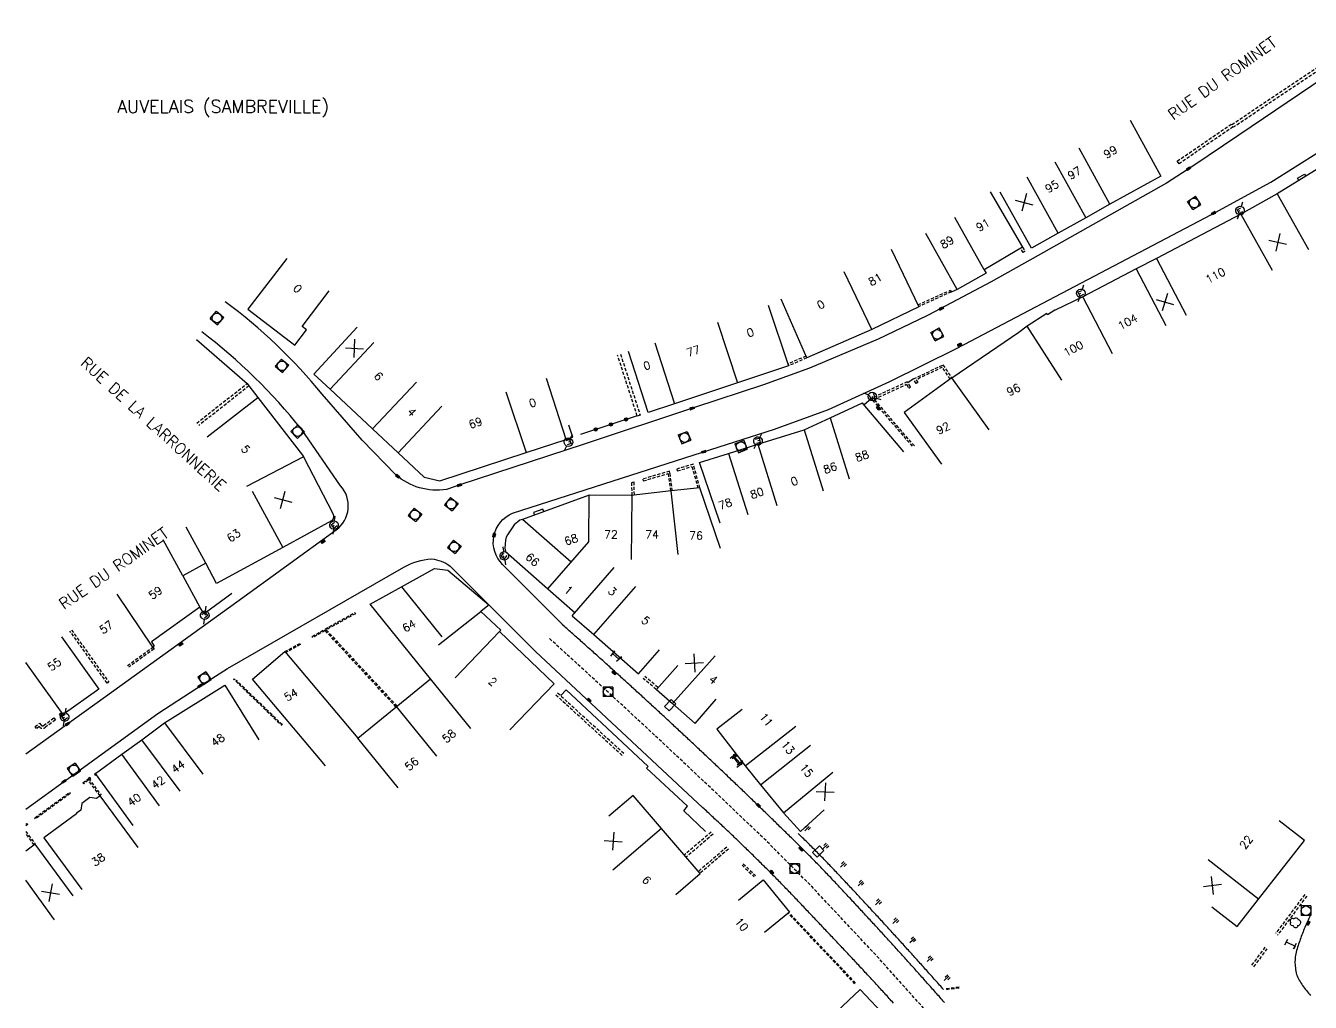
# Model space of a CAD drawing. Header units: millimetres. Extents: x 169000 to 170001, y 126000 to 127001.
# Drawn here: x 169000 to 169200.6, y 126847.5 to 127000 of the extents above; entities that cross this region are included whole.
import ezdxf
from ezdxf.enums import TextEntityAlignment as Align

# ---------------------------------------------------------------- set-up
doc = ezdxf.new("R2010")
doc.units = ezdxf.units.MM
doc.linetypes.add('DASHED', pattern=[0.75, 0.5, -0.25])
doc.layers.get('0').update_dxf_attribs({"linetype": 'CONTINUOUS'})
for name, color, linetype in [('W0001', 6, 'DASHED'), ('W0008', 7, 'CONTINUOUS'), ('W0100', 7, 'CONTINUOUS'), ('W0105', 7, 'CONTINUOUS'), ('W0112', 1, 'DASHED'), ('W0211', 2, 'CONTINUOUS'), ('W0300', 7, 'CONTINUOUS'), ('W0322', 7, 'CONTINUOUS'), ('W0330', 7, 'CONTINUOUS'), ('W0334', 7, 'CONTINUOUS'), ('W0400', 7, 'CONTINUOUS'), ('W0420', 7, 'CONTINUOUS'), ('W0471', 7, 'CONTINUOUS'), ('W0980', 7, 'CONTINUOUS'), ('W0989', 7, 'CONTINUOUS'), ('W0991', 7, 'CONTINUOUS'), ('W1102', 7, 'CONTINUOUS'), ('W1471', 7, 'CONTINUOUS'), ('W1474', 7, 'CONTINUOUS')]:
    doc.layers.add(name, color=color, linetype=linetype)
doc.styles.get("Standard").update_dxf_attribs({"font": 'romans.shx', "width": 0.85})

# ---------------------------------------------------------------- blocks, each defined once
blk = doc.blocks.new('t322o')
at = {"color": 0, "linetype": 'Continuous'}
for radius in [0.25, 0.15]:
    blk.add_circle((0, 0), radius, dxfattribs=at)
blk = doc.blocks.new('t991o')
at = {"color": 0, "linetype": 'Continuous'}
for p, q in [((-1, 1), (1, -1)), ((-1, -1), (1, 1))]:
    blk.add_line(p, q, dxfattribs=at)
blk = doc.blocks.new('T400')
for p, q in [((-0.15, 0.3), (0.15, 0.3)), ((-0.15, -0.25), (-0.15, 0.3)), ((-0.15, 0.15), (0.15, 0.15)), ((-0.15, 0), (0.15, 0)), ((0.15, 0.3), (0.15, -0.25)), ((-0.15, -0.15), (0.15, -0.15)), ((-0.15, -0.25), (-0.15, -0.3)), ((-0.15, -0.3), (0.15, -0.3)), ((0.15, -0.3), (0.15, -0.25))]:
    blk.add_line(p, q)
blk = doc.blocks.new('T420')
for p, q in [((0.75, 0.75), (-0.75, 0.75)), ((-0.75, 0.75), (-0.75, -0.75)), ((0.75, 0.75), (0.75, -0.75)), ((0.75, -0.75), (-0.75, -0.75))]:
    blk.add_line(p, q)
blk.add_ellipse((0, 0), major_axis=(-0.53, 0.53), ratio=1, start_param=3.926991, end_param=10.210176)
blk = doc.blocks.new('T471')
for p, q in [((-0.333334, 0.333334), (-0.333334, -0.333334)), ((-0.333334, 0.333334), (0.333334, 0.333334)), ((-0.333334, 0), (0, 0)), ((0.500001, 0.500001), (1.000002, 1.000002)), ((-0.500001, -0.500001), (-1.000002, -1.000002)), ((-0.333334, -0.333334), (0.333334, -0.333334))]:
    blk.add_line(p, q)
blk.add_ellipse((0, 0), major_axis=(0.471405, 0.471405), ratio=1, start_param=5.4977871438, end_param=11.780972451)
blk = doc.blocks.new('t211o')
at = {"color": 0, "linetype": 'Continuous'}
for p, q in [((-0.29, 0.5), (-0.29, 0)), ((0, 1), (0, 0)), ((0.29, 0.5), (0.29, 0))]:
    blk.add_line(p, q, dxfattribs=at)
blk = doc.blocks.new('T300')
for p, q in [((-0.8, 0.51), (-0.86, 0.34)), ((-0.86, 0.34), (-0.86, 0.17)), ((-0.86, 0.17), (-0.74, 0.06)), ((-0.69, 0.63), (-0.8, 0.51)), ((-0.8, -0.06), (-0.74, 0.06)), ((-0.74, 0.06), (-0.69, 0.11)), ((-0.57, 0.69), (-0.69, 0.63)), ((-0.46, 0.69), (-0.57, 0.69)), ((-0.29, 0.63), (-0.46, 0.69)), ((-0.29, 0.63), (-0.17, 0.74)), ((-0.23, 0.57), (-0.29, 0.63)), ((-0.17, 0.74), (-0.06, 0.8)), ((-0.06, 0.8), (0.06, 0.8)), ((0.06, 0.8), (0.23, 0.74)), ((0.23, 0.74), (0.34, 0.63)), ((0.34, 0.63), (0.4, 0.51)), ((0.46, 0.46), (0.34, 0.46)), ((0.4, 0.51), (0.4, 0.46)), ((0.57, 0.4), (0.46, 0.46)), ((0.57, 0.4), (0.69, 0.29)), ((0.69, 0.29), (0.74, 0.17)), ((0.74, 0.06), (0.69, -0.17)), ((0.74, 0.17), (0.74, 0.06)), ((-0.8, -0.17), (-0.8, -0.06)), ((-0.8, -0.23), (-0.8, -0.17)), ((-0.74, -0.34), (-0.8, -0.23)), ((-0.69, -0.4), (-0.74, -0.34)), ((-0.51, -0.46), (-0.69, -0.4)), ((-0.4, -0.46), (-0.51, -0.46)), ((-0.4, -0.46), (-0.34, -0.46)), ((-0.34, -0.46), (-0.34, -0.4)), ((-0.34, -0.51), (-0.34, -0.46)), ((-0.29, -0.63), (-0.34, -0.51)), ((-0.17, -0.74), (-0.29, -0.63)), ((-0.06, -0.8), (-0.17, -0.74)), ((0.06, -0.8), (-0.06, -0.8)), ((0.17, -0.74), (0.06, -0.8)), ((0.23, -0.69), (0.17, -0.74)), ((0.29, -0.46), (0.23, -0.46)), ((0.29, -0.63), (0.23, -0.69)), ((0.46, -0.4), (0.29, -0.46)), ((0.34, -0.51), (0.29, -0.63)), ((0.34, -0.51), (0.34, -0.46)), ((0.57, -0.34), (0.46, -0.4)), ((0.63, -0.29), (0.57, -0.34)), ((0.69, -0.17), (0.63, -0.29))]:
    blk.add_line(p, q)
blk = doc.blocks.new('t105o')
for p, q in [((-0.5, 0), (0.5, 0)), ((0.5, 0), (0.2, 0.1)), ((0.5, 0), (0.2, -0.1))]:
    blk.add_line(p, q)
blk = doc.blocks.new('T1471')
at = {"color": 0, "linetype": 'Continuous', "flags": 128}
blk.add_lwpolyline([(-0.75, -0.5), (-0.75, 0.5), (0.75, 0.5), (0.75, -0.5), (-0.75, -0.5)], dxfattribs=at)
blk = doc.blocks.new('T1474')
at = {"color": 0, "linetype": 'Continuous', "flags": 128}
for points in [[(-0.75, -0.5), (-0.75, 0.5)], [(-0.75, 0), (0.75, 0)], [(0.75, 0), (0.75, -0.5), (0.75, 0.5)]]:
    blk.add_lwpolyline(points, dxfattribs=at)

msp = doc.modelspace()

# ---------------------------------------------------------------- linework, layer by layer
at = {"layer": 'W0001', "flags": 128}
msp.add_lwpolyline([(169187.55, 126785.47), (169181.79, 126793.08), (169175.99, 126801.41), (169168.32, 126811.95), (169161.64, 126820.68), (169155.21, 126828.76), (169147.75, 126837.77), (169140.53, 126846.24), (169133.47, 126854.12), (169128.31, 126859.66), (169122.86, 126865.46), (169115.67, 126872.71), (169108.06, 126879.98), (169099.29, 126888.21), (169092.98, 126894.07), (169087.69, 126898.93), (169081.69, 126904.4)], dxfattribs=at)
at = {"layer": 'W0008'}
for points in [[(169213.5, 127000), (169209.35, 126996.72), (169205.98, 126994.15), (169202.78, 126991.89), (169189.48, 126982.92), (169182.26, 126978.06), (169178.19, 126975.43), (169158.14, 126964.1), (169150.79, 126959.99), (169141.07, 126954.84), (169140.76, 126954.69), (169133.12, 126951.06), (169122.4, 126946.52), (169115.22, 126943.92), (169104.43, 126940.37), (169087.04, 126934.62), (169067.81, 126928.28), (169067.08, 126928.03), (169065.71, 126927.58, -0.220853), (169057.8, 126929.87), (169052.55, 126935.27), (169046.29, 126942.46, 0.062659), (169031.17, 126956.9)], [(169084.14, 126906.18), (169074.49, 126915.85, -0.536577), (169076.05, 126923.88), (169094.53, 126929.83), (169105.69, 126933.39), (169116.93, 126936.97), (169125.38, 126940.05), (169134.96, 126944.46), (169145.36, 126949.59), (169146.59, 126950.23), (169185.17, 126970.53), (169194.45, 126975.54), (169202.07, 126980.34), (169211.51, 126987.75), (169223.71, 126998.57), (169225.34, 127000)], [(169000, 126886.29), (169006.19, 126890.73), (169013.75, 126896.19), (169032.95, 126910.04), (169048.51, 126921.28, 0.439519), (169049.19, 126928.17), (169043.07, 126937, 0.060836), (169027.49, 126952.22, 0.060836)], [(169000, 126877.68), (169006.61, 126882.43), (169020.66, 126892.57), (169027.75, 126897.25), (169031.53, 126899.62), (169059.07, 126915.43, -0.115642), (169063.38, 126916.75, -0.13552), (169066.27, 126915.62), (169079.62, 126902.3)]]:
    msp.add_lwpolyline(points, format="xyb", dxfattribs=at)
at = {"layer": 'W0008', "flags": 128}
for points in [[(169143.48, 126847.48), (169143.31, 126847.67), (169143.15, 126847.86), (169142.98, 126848.05), (169142.81, 126848.24), (169142.65, 126848.43), (169142.48, 126848.61), (169142.31, 126848.8), (169142.14, 126848.99), (169141.98, 126849.18), (169141.81, 126849.37), (169141.64, 126849.56), (169141.47, 126849.75), (169141.31, 126849.94), (169141.14, 126850.12), (169140.97, 126850.31), (169140.81, 126850.5), (169140.64, 126850.69), (169140.47, 126850.87), (169140.31, 126851.06), (169140.14, 126851.25), (169139.97, 126851.44), (169139.8, 126851.62), (169139.64, 126851.81), (169139.47, 126852), (169139.3, 126852.19), (169139.13, 126852.37), (169138.97, 126852.56), (169138.8, 126852.75), (169138.63, 126852.93), (169138.46, 126853.12), (169138.29, 126853.31), (169138.13, 126853.49), (169137.96, 126853.68), (169137.79, 126853.87), (169137.62, 126854.05), (169137.45, 126854.24), (169137.28, 126854.43), (169137.12, 126854.61), (169136.95, 126854.8), (169136.78, 126854.99), (169136.61, 126855.17), (169136.44, 126855.36), (169136.27, 126855.54), (169136.1, 126855.73), (169135.94, 126855.92), (169135.77, 126856.1), (169135.6, 126856.29), (169135.43, 126856.47), (169135.26, 126856.66), (169135.09, 126856.85), (169134.92, 126857.03), (169134.75, 126857.22), (169134.58, 126857.4), (169134.41, 126857.59), (169134.24, 126857.77), (169134.08, 126857.96), (169133.91, 126858.14), (169133.74, 126858.33), (169133.57, 126858.51), (169133.4, 126858.7), (169133.23, 126858.89), (169133.06, 126859.07), (169132.89, 126859.26), (169132.72, 126859.44), (169132.55, 126859.63), (169132.38, 126859.81), (169132.21, 126859.99), (169132.04, 126860.18), (169131.87, 126860.36), (169131.7, 126860.55), (169131.53, 126860.73), (169131.36, 126860.92), (169131.18, 126861.1), (169131.01, 126861.29), (169130.84, 126861.47), (169130.67, 126861.66), (169130.5, 126861.84), (169130.33, 126862.02), (169130.16, 126862.21), (169129.99, 126862.39), (169129.82, 126862.58), (169129.65, 126862.76), (169129.48, 126862.94), (169129.31, 126863.13), (169129.13, 126863.31), (169128.96, 126863.49), (169128.79, 126863.68), (169128.62, 126863.86), (169128.45, 126864.04), (169128.28, 126864.23), (169128.11, 126864.41), (169127.94, 126864.59), (169127.77, 126864.77), (169127.6, 126864.96), (169127.43, 126865.14), (169127.26, 126865.32), (169127.09, 126865.5), (169126.92, 126865.69), (169126.74, 126865.87), (169126.57, 126866.05), (169126.4, 126866.23), (169126.23, 126866.41), (169126.06, 126866.59), (169125.89, 126866.78), (169125.72, 126866.96), (169125.55, 126867.14), (169125.38, 126867.32), (169125.2, 126867.5), (169125.03, 126867.68), (169124.86, 126867.86), (169124.69, 126868.04), (169124.51, 126868.22), (169124.34, 126868.4), (169124.17, 126868.58), (169124, 126868.76), (169123.82, 126868.94), (169123.65, 126869.12), (169123.47, 126869.3), (169123.3, 126869.48), (169123.13, 126869.66), (169122.95, 126869.84), (169122.78, 126870.01), (169122.6, 126870.19), (169122.42, 126870.37), (169122.25, 126870.55), (169122.07, 126870.72), (169121.9, 126870.9), (169121.72, 126871.07), (169121.54, 126871.25), (169121.36, 126871.43), (169121.18, 126871.6), (169121.01, 126871.78), (169120.83, 126871.95), (169120.65, 126872.13), (169120.47, 126872.3), (169120.3, 126872.48), (169120.12, 126872.65), (169119.94, 126872.83), (169119.76, 126873), (169119.58, 126873.18), (169119.4, 126873.35), (169119.23, 126873.53), (169119.05, 126873.7), (169118.87, 126873.88), (169118.69, 126874.05), (169118.51, 126874.23), (169118.33, 126874.4), (169118.16, 126874.57), (169117.98, 126874.75), (169117.8, 126874.92), (169117.62, 126875.1), (169117.44, 126875.27), (169117.26, 126875.45), (169117.08, 126875.62), (169116.9, 126875.79), (169116.72, 126875.97), (169116.55, 126876.14), (169116.37, 126876.32), (169116.19, 126876.49), (169116.01, 126876.66), (169115.83, 126876.84), (169115.65, 126877.01), (169115.47, 126877.19), (169115.29, 126877.36), (169115.11, 126877.53), (169114.93, 126877.71), (169114.75, 126877.88), (169114.57, 126878.05), (169114.39, 126878.23), (169114.21, 126878.4), (169114.04, 126878.57), (169113.86, 126878.75), (169113.68, 126878.92), (169113.5, 126879.09), (169113.32, 126879.27), (169113.14, 126879.44), (169112.96, 126879.61), (169112.78, 126879.79), (169112.6, 126879.96), (169112.42, 126880.13), (169112.24, 126880.31), (169112.06, 126880.48), (169111.88, 126880.65), (169111.7, 126880.82), (169111.52, 126881), (169111.33, 126881.17), (169111.15, 126881.34), (169110.97, 126881.51), (169110.79, 126881.69), (169110.61, 126881.86), (169110.43, 126882.03), (169110.25, 126882.2), (169110.07, 126882.38), (169109.89, 126882.55), (169109.71, 126882.72), (169109.53, 126882.89), (169109.35, 126883.06), (169109.17, 126883.24), (169108.99, 126883.41), (169108.81, 126883.58), (169108.62, 126883.75), (169108.44, 126883.92), (169108.26, 126884.1), (169108.08, 126884.27), (169107.9, 126884.44), (169107.72, 126884.61), (169107.54, 126884.78), (169107.36, 126884.95), (169107.17, 126885.13), (169106.99, 126885.3), (169106.81, 126885.47), (169106.63, 126885.64), (169106.45, 126885.81), (169106.27, 126885.98), (169106.09, 126886.15), (169105.9, 126886.33), (169105.72, 126886.5), (169105.54, 126886.67), (169105.36, 126886.84), (169105.18, 126887.01), (169104.99, 126887.18), (169104.81, 126887.35), (169104.63, 126887.52), (169104.45, 126887.69), (169104.27, 126887.86), (169104.08, 126888.03), (169103.9, 126888.21), (169103.72, 126888.38), (169103.54, 126888.55), (169103.36, 126888.72), (169103.17, 126888.89), (169102.99, 126889.06), (169102.81, 126889.23), (169102.63, 126889.4), (169102.44, 126889.57), (169102.26, 126889.74), (169102.08, 126889.91), (169101.89, 126890.08), (169101.71, 126890.25), (169101.53, 126890.42), (169101.35, 126890.59), (169101.16, 126890.76), (169100.98, 126890.93), (169100.8, 126891.1), (169100.61, 126891.27), (169100.43, 126891.44), (169100.25, 126891.61), (169100.07, 126891.78), (169099.88, 126891.95), (169099.7, 126892.12), (169099.52, 126892.29), (169099.33, 126892.45), (169099.15, 126892.62), (169098.97, 126892.79), (169098.78, 126892.96), (169098.6, 126893.13), (169098.41, 126893.3), (169098.23, 126893.47), (169098.05, 126893.64), (169097.86, 126893.81), (169097.68, 126893.98), (169097.5, 126894.15), (169097.31, 126894.31), (169097.13, 126894.48), (169096.94, 126894.65), (169096.76, 126894.82), (169096.58, 126894.99), (169096.39, 126895.16), (169096.21, 126895.33), (169096.02, 126895.5), (169095.84, 126895.66), (169095.66, 126895.83), (169095.47, 126896), (169095.29, 126896.17), (169095.1, 126896.34), (169094.92, 126896.51), (169094.73, 126896.67), (169094.55, 126896.84), (169094.36, 126897.01), (169094.18, 126897.18), (169093.99, 126897.35), (169093.81, 126897.51), (169093.63, 126897.68), (169093.44, 126897.85), (169093.26, 126898.02), (169093.07, 126898.18), (169092.89, 126898.35), (169092.7, 126898.52), (169092.52, 126898.69), (169092.33, 126898.86), (169092.15, 126899.02), (169091.96, 126899.19), (169091.77, 126899.36), (169091.59, 126899.52), (169091.4, 126899.69), (169091.22, 126899.86), (169091.03, 126900.03), (169090.85, 126900.19), (169090.66, 126900.36), (169090.48, 126900.53), (169090.29, 126900.69), (169090.11, 126900.86), (169089.92, 126901.03), (169089.73, 126901.2), (169089.55, 126901.36), (169089.36, 126901.53), (169089.18, 126901.7), (169088.99, 126901.86), (169088.8, 126902.03), (169088.62, 126902.2), (169088.43, 126902.36), (169088.25, 126902.53), (169088.06, 126902.69), (169087.87, 126902.86), (169087.69, 126903.03), (169087.5, 126903.19), (169087.32, 126903.36), (169087.13, 126903.53), (169086.94, 126903.69), (169086.76, 126903.86), (169086.57, 126904.02), (169086.38, 126904.19), (169086.2, 126904.36), (169086.01, 126904.52), (169085.82, 126904.69), (169085.64, 126904.85), (169085.45, 126905.02), (169085.26, 126905.18), (169085.08, 126905.35), (169084.89, 126905.52), (169084.7, 126905.68), (169084.51, 126905.85), (169084.33, 126906.01), (169084.14, 126906.18), (169083.95, 126906.34), (169083.77, 126906.51)], [(169135.53, 126847.37), (169135.36, 126847.55), (169135.19, 126847.74), (169135.02, 126847.92), (169134.85, 126848.11), (169134.69, 126848.3), (169134.52, 126848.48), (169134.35, 126848.67), (169134.18, 126848.85), (169134.01, 126849.04), (169133.84, 126849.22), (169133.67, 126849.41), (169133.51, 126849.59), (169133.34, 126849.78), (169133.17, 126849.96), (169133, 126850.15), (169132.83, 126850.33), (169132.66, 126850.52), (169132.49, 126850.7), (169132.32, 126850.88), (169132.15, 126851.07), (169131.98, 126851.25), (169131.81, 126851.44), (169131.64, 126851.62), (169131.47, 126851.8), (169131.3, 126851.99), (169131.13, 126852.17), (169130.96, 126852.35), (169130.79, 126852.54), (169130.62, 126852.72), (169130.44, 126852.9), (169130.27, 126853.09), (169130.1, 126853.27), (169129.93, 126853.45), (169129.76, 126853.64), (169129.59, 126853.82), (169129.42, 126854), (169129.25, 126854.18), (169129.08, 126854.37), (169128.9, 126854.55), (169128.73, 126854.73), (169128.56, 126854.92), (169128.39, 126855.1), (169128.22, 126855.28), (169128.05, 126855.46), (169127.87, 126855.65), (169127.7, 126855.83), (169127.53, 126856.01), (169127.36, 126856.19), (169127.19, 126856.37), (169127.01, 126856.56), (169126.84, 126856.74), (169126.67, 126856.92), (169126.5, 126857.1), (169126.33, 126857.29), (169126.16, 126857.47), (169125.98, 126857.65), (169125.81, 126857.83), (169125.64, 126858.01), (169125.47, 126858.2), (169125.3, 126858.38), (169125.12, 126858.56), (169124.95, 126858.74), (169124.78, 126858.93), (169124.61, 126859.11), (169124.44, 126859.29), (169124.26, 126859.47), (169124.09, 126859.65), (169123.92, 126859.84), (169123.75, 126860.02), (169123.57, 126860.2), (169123.4, 126860.38), (169123.23, 126860.57), (169123.06, 126860.75), (169122.89, 126860.93), (169122.71, 126861.12), (169122.54, 126861.3), (169122.37, 126861.48), (169122.2, 126861.66), (169122.02, 126861.84), (169121.85, 126862.03), (169121.68, 126862.21), (169121.51, 126862.39), (169121.33, 126862.57), (169121.16, 126862.76), (169120.99, 126862.94), (169120.82, 126863.12), (169120.64, 126863.3), (169120.47, 126863.48), (169120.3, 126863.66), (169120.12, 126863.85), (169119.95, 126864.03), (169119.78, 126864.21), (169119.6, 126864.39), (169119.43, 126864.57), (169119.26, 126864.75), (169119.08, 126864.93), (169118.91, 126865.11), (169118.73, 126865.29), (169118.56, 126865.47), (169118.38, 126865.65), (169118.21, 126865.83), (169118.03, 126866.01), (169117.86, 126866.19), (169117.68, 126866.37), (169117.51, 126866.55), (169117.33, 126866.73), (169117.16, 126866.91), (169116.98, 126867.09), (169116.8, 126867.27), (169116.63, 126867.45), (169116.45, 126867.62), (169116.27, 126867.8), (169116.09, 126867.98), (169115.92, 126868.16), (169115.74, 126868.33), (169115.56, 126868.51), (169115.38, 126868.69), (169115.2, 126868.86), (169115.02, 126869.04), (169114.85, 126869.22), (169114.67, 126869.39), (169114.49, 126869.57), (169114.31, 126869.75), (169114.13, 126869.92), (169113.95, 126870.1), (169113.77, 126870.27), (169113.59, 126870.45), (169113.41, 126870.63), (169113.23, 126870.8), (169113.05, 126870.98), (169112.87, 126871.15), (169112.69, 126871.33), (169112.51, 126871.5), (169112.33, 126871.68), (169112.15, 126871.85), (169111.97, 126872.03), (169111.79, 126872.2), (169111.61, 126872.37), (169111.43, 126872.55), (169111.25, 126872.72), (169111.07, 126872.9), (169110.88, 126873.07), (169110.7, 126873.24), (169110.52, 126873.42), (169110.34, 126873.59), (169110.16, 126873.76), (169109.97, 126873.94), (169109.79, 126874.11), (169109.61, 126874.28), (169109.43, 126874.45), (169109.25, 126874.63), (169109.06, 126874.8), (169108.88, 126874.97), (169108.7, 126875.14), (169108.51, 126875.32), (169108.33, 126875.49), (169108.15, 126875.66), (169107.96, 126875.83), (169107.78, 126876), (169107.6, 126876.17), (169107.41, 126876.34), (169107.23, 126876.52), (169107.04, 126876.69), (169106.86, 126876.86), (169106.68, 126877.03), (169106.49, 126877.2), (169106.31, 126877.37), (169106.12, 126877.54), (169105.94, 126877.71), (169105.75, 126877.88), (169079.62, 126902.3)], [(169106.19, 126874.18), (169102.8, 126877.42), (169103.36, 126878.1), (169096.98, 126884.08), (169097.2, 126884.32), (169084.42, 126896.28), (169083.57, 126895.43)], [(169200.73, 126861.23), (169200.61, 126861.01), (169200.5, 126860.79), (169200.39, 126860.56), (169200.28, 126860.34), (169200.17, 126860.11), (169200.07, 126859.88), (169199.97, 126859.65), (169199.87, 126859.42), (169199.77, 126859.19), (169199.67, 126858.96), (169199.58, 126858.72), (169199.49, 126858.49), (169199.4, 126858.26), (169199.31, 126858.02), (169199.22, 126857.79), (169199.14, 126857.55), (169199.05, 126857.31), (169198.97, 126857.08), (169198.89, 126856.84), (169198.8, 126856.59), (169198.72, 126856.34), (169198.63, 126856.09), (169198.55, 126855.85), (169198.48, 126855.59), (169198.41, 126855.34), (169198.35, 126855.09), (169198.31, 126854.83), (169198.27, 126854.59), (169198.25, 126854.35), (169198.24, 126854.11), (169198.23, 126853.87), (169198.23, 126853.63), (169198.25, 126853.39), (169198.26, 126853.15), (169198.29, 126852.89), (169198.32, 126852.63), (169198.36, 126852.37), (169198.42, 126852.11), (169198.48, 126851.86), (169198.57, 126851.61), (169198.67, 126851.38), (169198.78, 126851.16), (169198.89, 126850.94), (169199.02, 126850.73), (169199.15, 126850.52), (169199.29, 126850.31), (169199.43, 126850.11), (169199.57, 126849.91), (169199.72, 126849.71), (169199.87, 126849.52), (169200.03, 126849.32), (169200.18, 126849.13), (169200.34, 126848.94), (169200.5, 126848.75), (169200.66, 126848.57)]]:
    msp.add_lwpolyline(points, dxfattribs=at)
at = {"layer": 'W0100'}
for p, q in [((169155.13, 126952.09), (169144.64, 126944.96)), ((169156.4, 126953.07), (169155.13, 126952.09)), ((169144.64, 126944.96), (169144.62, 126944.99)), ((169130.78, 126940.93), (169130.69, 126941.12)), ((169137.12, 126933.46), (169130.78, 126940.93))]:
    msp.add_line(p, q, dxfattribs=at)
for points in [[(169172.47, 126985.26), (169177.29, 126976.5), (169169.33, 126972.12), (169165.57, 126970.01), (169161.25, 126967.61), (169157.09, 126965.28), (169152.2, 126974)], [(169218.99, 126978.32), (169212.71, 126986.11), (169209.39, 126983.43), (169203.32, 126978.56), (169195.46, 126973.76), (169189.78, 126970.58), (169176.58, 126963.67), (169173.44, 126962.02), (169165.08, 126957.64), (169160.77, 126955.56), (169160.72, 126955.59), (169159.59, 126954.85), (169159.48, 126955.05), (169156.4, 126953.07)], [(169150.62, 126974.04), (169155.69, 126965.42), (169149.69, 126961.89), (169149.99, 126961.34), (169145.45, 126958.81), (169140.57, 126967.53)], [(169135.19, 126965.1), (169139.51, 126956.09), (169132.15, 126952.55), (169121.98, 126948.12), (169117.99, 126957.29)], [(169040.76, 126963.67), (169034.71, 126955.71), (169041.36, 126950.65), (169042.05, 126950.13), (169043.86, 126952.52), (169043.17, 126953.04), (169047.41, 126958.61)], [(169115.96, 126956.37), (169119.13, 126946.88), (169111.19, 126944.23), (169101.33, 126940.95), (169097.19, 126939.62), (169094.12, 126949.13)], [(169051.77, 126952.94), (169044.98, 126945.6), (169047.55, 126943.22), (169054.18, 126937.03), (169058.16, 126933.3), (169062.24, 126929.49), (169064.7, 126928.91), (169078.15, 126933.36), (169084.42, 126935.4), (169085.47, 126935.74), (169084.85, 126937.64)], [(169144.62, 126944.99), (169137.19, 126939.62), (169143.05, 126931.52)], [(169108.47, 126922.32), (169105.25, 126931.79), (169109.77, 126933.21), (169114.34, 126934.64), (169121.57, 126936.89), (169125.66, 126938.79), (169130.69, 126941.12)], [(169108.52, 126918.36), (169105.3, 126927.83), (169100.83, 126927.34), (169094.54, 126926.64), (169088.01, 126926.7), (169077.57, 126922.91), (169077.16, 126922.76), (169076.28, 126922.03), (169075.26, 126920.51), (169075.04, 126920.12), (169074.96, 126919.68), (169074.82, 126918.39), (169074.94, 126917.91), (169081.55, 126912.04), (169085.8, 126908.34)], [(169046.82, 126884.43), (169035.41, 126897.95), (169040.45, 126902.25), (169051.86, 126888.73), (169063.21, 126898.01), (169053.8, 126909.67), (169058.7, 126912.36), (169063.84, 126915.23), (169065.93, 126915), (169072.31, 126909.55), (169072.18, 126909.39), (169071.08, 126908.53), (169074.23, 126905.61), (169074.02, 126905.38), (169082.51, 126897.24), (169075.59, 126890.02)], [(169005.61, 126904.55), (169011.42, 126896.41), (169005.84, 126892.43), (169000.02, 126900.57)], [(169016.77, 126875.12), (169010.88, 126883.2), (169015.03, 126886.23), (169018.14, 126888.49), (169021.68, 126891.13), (169031.11, 126897), (169036.39, 126888.5)], [(169017.55, 126871.68), (169011.62, 126879.73), (169011.07, 126879.32), (169010.04, 126879.49), (169008.76, 126878.55), (169008.62, 126877.51), (169007.93, 126877.02), (169007.95, 126876.92), (169002.84, 126873.16), (169008.77, 126865.11)], [(169007.42, 126864.14), (169001.49, 126872.19), (169000, 126871.09)]]:
    msp.add_lwpolyline(points, dxfattribs=at)
msp.add_lwpolyline([(169028.36, 126935.8), (169036.26, 126941.93), (169043.24, 126932.95), (169043.38, 126932.66), (169047.98, 126923.81, -0.390658), (169047.75, 126922.67), (169040.16, 126918.54), (169029.81, 126912.89), (169028.11, 126916.07), (169024.55, 126914.1), (169027.22, 126909.22), (169019.64, 126903.79), (169020.09, 126903.12), (169019.86, 126902.95), (169014.29, 126911.25)], format="xyb", dxfattribs=at)
at = {"layer": 'W0100', "flags": 128}
for points in [[(169085.36, 126907.84), (169088.72, 126904.92), (169095.72, 126898.79), (169099.01, 126902.55)], [(169092.66, 126901.1), (169091.67, 126901.95)], [(169101.84, 126900.1), (169098.51, 126896.36), (169101.03, 126894.13), (169104.57, 126891.05), (169107.85, 126894.83)], [(169111.87, 126893.23), (169107.93, 126890.14), (169112.39, 126884.44), (169114.75, 126881.47), (169118.33, 126877.09), (169120.99, 126874.18), (169124.69, 126877.54)], [(169110.39, 126885.94), (169111.49, 126884.53)], [(169111.53, 126884.89), (169110.72, 126885.84)], [(169101.53, 126864.35), (169105.33, 126867.6), (169099.29, 126874.65), (169094.86, 126879.8), (169091.07, 126876.54)], [(169185.27, 126862.39), (169189.22, 126859.32), (169192.53, 126863.59), (169199.71, 126872.77), (169195.77, 126875.85)], [(169111.31, 126863.44), (169115.19, 126866.6), (169119.28, 126861.57), (169115.4, 126858.42)], [(169134.71, 126837.18), (169138.49, 126840.46), (169134.55, 126845), (169130.31, 126849.49), (169126.67, 126846.05)]]:
    msp.add_lwpolyline(points, dxfattribs=at)
at = {"layer": 'W0112'}
for p, q in [((169121.86, 126948.4), (169119.04, 126947.17)), ((169121.98, 126948.12), (169119.13, 126946.88))]:
    msp.add_line(p, q, dxfattribs=at)
for points in [[(169211.13, 127000), (169205.15, 126995.2), (169188.62, 126984.13), (169188.55, 126984.2), (169180.13, 126978.44), (169179.84, 126978.85), (169188.27, 126984.61), (169188.35, 126984.55)], [(169188.35, 126984.55), (169204.86, 126995.6), (169210.33, 127000)], [(169155.69, 126965.42), (169156.09, 126964.77), (169155.77, 126964.58), (169155.38, 126965.24)], [(169139.35, 126956.43), (169144.43, 126958.69), (169144.55, 126958.41), (169139.48, 126956.16)], [(169092.89, 126948.72), (169095.96, 126939.2), (169095.51, 126939.05), (169092.44, 126948.57)], [(169144.37, 126944.81), (169143.15, 126946.66), (169139.07, 126944.71), (169139.32, 126944.26), (169139.06, 126944.11), (169138.65, 126944.84), (169143.26, 126947.04), (169144.62, 126944.99)], [(169026.72, 126937.94), (169034.57, 126944.13), (169034.87, 126943.75), (169027.02, 126937.55)], [(169138.79, 126934.37), (169132.53, 126941.67), (169137.58, 126944), (169137.95, 126943.41), (169138.21, 126943.58), (169137.69, 126944.39), (169132.11, 126941.81), (169132.26, 126941.53), (169138.57, 126934.17)], [(169101, 126927.36), (169100.62, 126930.14), (169100.54, 126930.43), (169096.38, 126929.2), (169096.46, 126928.91), (169100.33, 126930.06), (169100.7, 126927.33)], [(169105.3, 126927.83), (169104.26, 126931.52), (169101.68, 126930.76), (169101.76, 126930.47), (169104.05, 126931.15), (169104.99, 126927.79)], [(169094.71, 126926.64), (169094.67, 126928.69), (169094.97, 126928.76), (169095.01, 126926.69)], [(169057.83, 126893.61), (169046.76, 126905.56), (169044.85, 126904.44), (169044.75, 126904.62), (169046.75, 126905.78), (169051.39, 126908.36), (169051.49, 126908.18), (169046.94, 126905.66), (169057.98, 126893.75)], [(169007.16, 126905.63), (169012.97, 126897.49), (169012.72, 126897.33), (169006.91, 126905.47)], [(169015.9, 126900.07), (169019.86, 126902.95), (169020.04, 126902.69), (169016.08, 126899.81)], [(169040.45, 126902.25), (169042.8, 126903.54), (169042.89, 126903.36), (169040.58, 126902.09)], [(169040.1, 126890.81), (169032.89, 126897.74), (169032.81, 126897.65), (169040.02, 126890.72)], [(169005.84, 126892.43), (169005.51, 126892.19), (169005.27, 126892.51), (169005.6, 126892.75)], [(169011.62, 126879.73), (169009.78, 126882.16), (169009.07, 126881.63), (169008.95, 126881.79), (169009.82, 126882.44), (169011.78, 126879.85)], [(169009.94, 126882.28), (169010.15, 126882.43), (169010.04, 126882.6), (169009.82, 126882.44)], [(169010.88, 126883.2), (169010.74, 126883.1), (169010.86, 126882.94), (169010.99, 126883.04)], [(169000, 126875.3), (169000.2, 126875.44), (169000.31, 126875.28), (169000, 126875.05)], [(169000, 126874.19), (169001.49, 126872.19)], [(169001.33, 126872.07), (169000, 126873.86)]]:
    msp.add_lwpolyline(points, dxfattribs=at)
at = {"layer": 'W0112', "flags": 128}
for points in [[(169098.49, 126896.36), (169096.44, 126898.07)], [(169098.75, 126896.67), (169096.7, 126898.38)], [(169093.42, 126886.34), (169082.91, 126895.93)], [(169093.15, 126886.04), (169082.63, 126895.63)], [(169107.07, 126874.07), (169102.9, 126870.52)], [(169107.35, 126873.75), (169103.18, 126870.19)], [(169109.49, 126871.73), (169105.08, 126867.96)], [(169109.74, 126871.43), (169105.34, 126867.66)], [(169111.87, 126868.93), (169113.79, 126867.08)], [(169112.06, 126869.13), (169113.98, 126867.28)], [(169199.75, 126864.33), (169195.2, 126858.23)], [(169200.07, 126864.09), (169195.52, 126857.99)], [(169129.5, 126850.4), (169119.1, 126861.39)], [(169129.61, 126850.5), (169119.21, 126861.49)], [(169193.54, 126856.1), (169191.35, 126853.15)], [(169193.86, 126855.86), (169191.67, 126852.91)], [(169143.78, 126849.66), (169145.81, 126849.92)], [(169143.8, 126849.52), (169145.83, 126849.77)]]:
    msp.add_lwpolyline(points, dxfattribs=at)
at = {"layer": 'W0112'}
msp.add_lwpolyline([(169004.64, 126891.59), (169003.02, 126890.4, -0.425406), (169002.12, 126890.54), (169001.7, 126890.23), (169001.46, 126890.55), (169002.17, 126891.07), (169002.44, 126890.77, 0.430385), (169002.78, 126890.72), (169004.41, 126891.91), (169004.64, 126891.59)], format="xyb", dxfattribs=at)
msp.add_lwpolyline([(169006.83, 126880.25), (169006.95, 126880.09), (169001.55, 126876.16), (169001.43, 126876.32)], close=True, dxfattribs=at)
at = {"layer": 'W0211', "flags": 128}
msp.add_lwpolyline([(169143.35, 126849.49), (169143.23, 126849.62, 0.00015), (169143.23, 126849.62), (169143.07, 126849.81, 0.000151), (169143.07, 126849.81), (169142.9, 126850, 0.000152), (169142.9, 126850), (169142.73, 126850.19, 0.000153), (169142.73, 126850.19), (169142.56, 126850.38, 0.000154), (169142.56, 126850.38), (169142.39, 126850.57, 0.000117), (169142.39, 126850.57), (169142.23, 126850.75, 0.00008), (169142.23, 126850.75), (169142.06, 126850.94, 0.00008), (169142.06, 126850.94), (169141.89, 126851.13, 0.00008), (169141.89, 126851.13), (169141.73, 126851.32, 0.00008), (169141.72, 126851.32), (169141.56, 126851.51, 0.00008), (169141.56, 126851.51), (169141.39, 126851.69, 0.00008), (169141.39, 126851.69), (169141.22, 126851.88, 0.00008), (169141.22, 126851.88), (169141.06, 126852.07, 0.00008), (169141.06, 126852.07), (169140.89, 126852.26, 0.00008), (169140.89, 126852.26), (169140.72, 126852.44, 0.00008), (169140.72, 126852.44), (169140.55, 126852.63, 0.00008), (169140.55, 126852.63), (169140.38, 126852.82, 0.00008), (169140.38, 126852.82), (169140.22, 126853.01, 0.000081), (169140.22, 126853.01), (169140.05, 126853.19, 0.000081), (169140.05, 126853.19), (169139.88, 126853.38, 0.000081), (169139.88, 126853.38), (169139.71, 126853.57, 0.000081), (169139.71, 126853.57), (169139.54, 126853.76, 0.000081), (169139.54, 126853.76), (169139.38, 126853.94, 0.000081), (169139.38, 126853.94), (169139.21, 126854.13, 0.000081), (169139.21, 126854.13), (169139.04, 126854.32, 0.000081), (169139.04, 126854.32), (169138.87, 126854.5, 0.000081), (169138.87, 126854.5), (169138.7, 126854.69, 0.000081), (169138.7, 126854.69), (169138.53, 126854.88, 0.000081), (169138.53, 126854.88), (169138.37, 126855.06, 0.000081), (169138.37, 126855.06), (169138.2, 126855.25, 0.000081), (169138.2, 126855.25), (169138.03, 126855.44, 0.000081), (169138.03, 126855.44), (169137.86, 126855.62, 0.000082), (169137.86, 126855.62), (169137.69, 126855.81, 0.000082), (169137.69, 126855.81), (169137.52, 126856, 0.000082), (169137.52, 126856), (169137.35, 126856.18, 0.000082), (169137.35, 126856.18), (169137.18, 126856.37, 0.000082), (169137.18, 126856.37), (169137.02, 126856.56, 0.000082), (169137.02, 126856.56), (169136.85, 126856.74, 0.000082), (169136.85, 126856.74), (169136.68, 126856.93, 0.000082), (169136.68, 126856.93), (169136.51, 126857.12, 0.000082), (169136.51, 126857.12), (169136.34, 126857.3, 0.000082), (169136.34, 126857.3), (169136.17, 126857.49, 0.000082), (169136.17, 126857.49), (169136, 126857.67, 0.000082), (169136, 126857.67), (169135.83, 126857.86, 0.000082), (169135.83, 126857.86), (169135.66, 126858.05, 0.000082), (169135.66, 126858.05), (169135.49, 126858.23, 0.000082), (169135.49, 126858.23), (169135.32, 126858.42, 0.000083), (169135.32, 126858.42), (169135.15, 126858.6, 0.000083), (169135.15, 126858.6), (169134.98, 126858.79, 0.000083), (169134.98, 126858.79), (169134.81, 126858.97, 0.000083), (169134.81, 126858.97), (169134.64, 126859.16, 0.000083), (169134.64, 126859.16), (169134.47, 126859.35, 0.000083), (169134.47, 126859.35), (169134.3, 126859.53, 0.000083), (169134.3, 126859.53), (169134.13, 126859.72, 0.000083), (169134.13, 126859.72), (169133.96, 126859.9, 0.000083), (169133.96, 126859.9), (169133.79, 126860.09, 0.000083), (169133.79, 126860.09), (169133.62, 126860.27, 0.000083), (169133.62, 126860.27), (169133.45, 126860.46, 0.000083), (169133.45, 126860.46), (169133.28, 126860.64, 0.000083), (169133.28, 126860.64), (169133.11, 126860.83, 0.000083), (169133.11, 126860.83), (169132.94, 126861.01, 0.000084), (169132.94, 126861.01), (169132.77, 126861.2, 0.000084), (169132.77, 126861.2), (169132.6, 126861.38, 0.000084), (169132.6, 126861.38), (169132.43, 126861.57, 0.000084), (169132.43, 126861.57), (169132.26, 126861.75, 0.000084), (169132.26, 126861.75), (169132.09, 126861.94, 0.000084), (169132.09, 126861.94), (169131.92, 126862.12, 0.000084), (169131.92, 126862.12), (169131.75, 126862.31, 0.000084), (169131.75, 126862.31), (169131.58, 126862.49, 0.000084), (169131.57, 126862.49), (169131.4, 126862.68, 0.000084), (169131.4, 126862.68), (169131.23, 126862.86, 0.000084), (169131.23, 126862.86), (169131.06, 126863.04, 0.000084), (169131.06, 126863.04), (169130.89, 126863.23, 0.000084), (169130.89, 126863.23), (169130.72, 126863.41, 0.000084), (169130.72, 126863.41), (169130.55, 126863.6, 0.000084), (169130.55, 126863.6), (169130.38, 126863.78, 0.000085), (169130.38, 126863.78), (169130.2, 126863.97, 0.000085), (169130.2, 126863.97), (169130.03, 126864.15, 0.000085), (169130.03, 126864.15), (169129.86, 126864.33, 0.000085), (169129.86, 126864.33), (169129.69, 126864.52, 0.000085), (169129.69, 126864.52), (169129.52, 126864.7, 0.000029), (169129.52, 126864.7), (169129.35, 126864.88), (169129.18, 126865.07), (169129.01, 126865.25, 0.000009), (169129.01, 126865.25), (169128.84, 126865.43, 0.000023), (169128.84, 126865.43), (169128.67, 126865.61, 0.000036), (169128.67, 126865.61), (169128.5, 126865.8, 0.00005), (169128.5, 126865.8), (169128.33, 126865.98, 0.000063), (169128.33, 126865.98), (169128.15, 126866.16, 0.000077), (169128.15, 126866.16), (169127.98, 126866.34, 0.000091), (169127.98, 126866.34), (169127.81, 126866.53, 0.000104), (169127.81, 126866.53), (169127.64, 126866.71, 0.000118), (169127.64, 126866.71), (169127.47, 126866.89, 0.000131), (169127.47, 126866.89), (169127.3, 126867.07, 0.000145), (169127.3, 126867.07), (169127.13, 126867.26, 0.000159), (169127.13, 126867.26), (169126.96, 126867.44, 0.000172), (169126.96, 126867.44), (169126.78, 126867.62, 0.000186), (169126.78, 126867.62), (169126.61, 126867.8, 0.0002), (169126.61, 126867.8), (169126.44, 126867.98, 0.000213), (169126.44, 126867.99), (169126.27, 126868.17, 0.000227), (169126.27, 126868.17), (169126.1, 126868.35, 0.00024), (169126.09, 126868.35), (169125.92, 126868.53), (169125.75, 126868.71), (169125.58, 126868.89), (169125.4, 126869.07), (169125.23, 126869.26), (169125.05, 126869.44), (169124.88, 126869.62), (169124.71, 126869.8), (169124.53, 126869.98), (169124.36, 126870.16), (169124.18, 126870.34), (169124, 126870.52), (169123.83, 126870.7), (169123.65, 126870.88), (169123.47, 126871.06), (169123.3, 126871.24), (169123.12, 126871.41), (169122.94, 126871.59), (169122.76, 126871.77), (169122.58, 126871.95), (169122.4, 126872.12), (169122.23, 126872.3, 0.000067), (169122.23, 126872.3), (169122.05, 126872.48, 0.000067), (169122.05, 126872.48), (169121.87, 126872.65, 0.000067), (169121.87, 126872.65), (169121.69, 126872.83, 0.000067), (169121.69, 126872.83), (169121.51, 126873, 0.000067), (169121.51, 126873), (169121.34, 126873.18, 0.000067), (169121.34, 126873.18), (169121.16, 126873.35, 0.000067), (169121.16, 126873.35), (169120.98, 126873.53, 0.000067), (169120.98, 126873.53), (169120.8, 126873.7, 0.000067), (169120.8, 126873.7), (169120.66, 126873.84)], format="xyb", dxfattribs=at)
at = {"layer": 'W0322'}
msp.add_line((169095.5, 126939.09), (169086.64, 126936.16), dxfattribs=at)
at = {"layer": 'W0330'}
msp.add_lwpolyline([(169032.68, 126897.89), (169032.54, 126897.83), (169032.48, 126897.97), (169032.62, 126898.03)], close=True, dxfattribs=at)
at = {"layer": 'W0334'}
for p, q in [((169026.69, 126951.01), (169034.57, 126944.13)), ((169138.65, 126944.84), (169137.78, 126944.24)), ((169034.87, 126943.75), (169036.26, 126941.93)), ((169130.9, 126940.78), (169132.11, 126941.81)), ((169032.2, 126911.35), (169027.87, 126908.14)), ((169027.87, 126908.14), (169027.22, 126909.22))]:
    msp.add_line(p, q, dxfattribs=at)
for points in [[(169198.82, 126975.81), (169198.61, 126976.17), (169199.74, 126976.84), (169199.94, 126976.5)], [(169145.45, 126958.81), (169144.55, 126958.41)], [(169080.92, 126924.12), (169080.78, 126924.52), (169079.29, 126923.99), (169079.44, 126923.59)]]:
    msp.add_lwpolyline(points, dxfattribs=at)
at = {"layer": 'W1102'}
for p, q in [((169169.33, 126972.12), (169164.51, 126980.88)), ((169160.72, 126978.75), (169165.57, 126970.01)), ((169161.25, 126967.61), (169156.4, 126976.36)), ((169195.46, 126973.76), (169200.35, 126965.04)), ((169189.78, 126970.58), (169194.67, 126961.85)), ((169149.69, 126961.89), (169145.11, 126970.07)), ((169176.58, 126963.67), (169181.22, 126954.81)), ((169132.15, 126952.55), (169127.82, 126961.57)), ((169173.44, 126962.02), (169178.08, 126953.16)), ((169169.72, 126948.78), (169165.08, 126957.64)), ((169108.02, 126953.71), (169111.19, 126944.23)), ((169161.82, 126944.66), (169156.4, 126953.07)), ((169047.55, 126943.22), (169054.39, 126950.52)), ((169098.26, 126950.47), (169101.33, 126940.95)), ((169054.18, 126937.03), (169061.02, 126944.33)), ((169084.42, 126935.4), (169081.34, 126944.91)), ((169150.47, 126936.88), (169144.62, 126944.99)), ((169075, 126942.85), (169078.15, 126933.36)), ((169058.16, 126933.3), (169065, 126940.6)), ((169125.66, 126938.79), (169128.63, 126929.24)), ((169121.57, 126936.89), (169124.54, 126927.35)), ((169114.34, 126934.64), (169117.31, 126925.09)), ((169043.38, 126932.66), (169034.51, 126928.05)), ((169109.77, 126933.21), (169112.77, 126923.67)), ((169035.38, 126927.32), (169040.16, 126918.54)), ((169087.94, 126919.39), (169088.01, 126926.7)), ((169094.63, 126916.64), (169094.71, 126926.64)), ((169101.91, 126917.4), (169100.83, 126927.34)), ((169085.17, 126916.21), (169077.57, 126922.91)), ((169028.11, 126916.07), (169025.05, 126921.69)), ((169024.55, 126914.1), (169021.49, 126919.72)), ((169081.55, 126912.04), (169087.94, 126919.39)), ((169058.7, 126912.36), (169064.98, 126904.57)), ((169064.47, 126903.34), (169071.08, 126908.53)), ((169067.09, 126898.17), (169074.02, 126905.38)), ((169069.54, 126890.27), (169063.21, 126898.01)), ((169064.23, 126885.94), (169057.9, 126893.68)), ((169021.68, 126891.13), (169027.67, 126883.13)), ((169024.13, 126880.48), (169018.14, 126888.49)), ((169058.19, 126880.99), (169051.86, 126888.73)), ((169020.92, 126878.15), (169015.03, 126886.23)), ((169004.5, 126860.35), (169000, 126866.59))]:
    msp.add_line(p, q, dxfattribs=at)
at = {"layer": 'W1102', "flags": 128}
for points in [[(169085.36, 126907.84), (169091.92, 126915.39)], [(169088.72, 126904.92), (169095.31, 126912.45)], [(169101.03, 126894.13), (169107.67, 126901.6)], [(169112.39, 126884.44), (169120.27, 126890.61)], [(169114.75, 126881.47), (169122.59, 126887.67)], [(169118.33, 126877.09), (169126.07, 126883.43)], [(169099.29, 126874.65), (169091.69, 126868.14)], [(169192.53, 126863.59), (169184.65, 126869.75)]]:
    msp.add_lwpolyline(points, dxfattribs=at)

# ---------------------------------------------------------------- block references
at = {"layer": 'W0105'}
for p, rotation in [((169091.67, 126901.95), 52.20623036229605), ((169092.66, 126901.1), 42.22652902856636), ((169110.39, 126885.94), 39.33593243836254), ((169110.72, 126885.84), 35.93159546683928), ((169111.49, 126884.53), 35.91609984996077), ((169111.53, 126884.89), 35.46481386378157)]:
    msp.add_blockref('t105o', p, dxfattribs=dict(at, rotation=rotation))
at = {"layer": 'W0211'}
for p, rotation in [((169122.37, 126874.97), 135.5065438697905), ((169125.21, 126872.15), 134.559055765564), ((169127.98, 126869.26), 133.4031415970067), ((169130.72, 126866.35), 133.0459364833225), ((169133.44, 126863.42), 132.7728162099986), ((169136.15, 126860.47), 132.467177204355), ((169138.84, 126857.52), 132.165565527584), ((169141.52, 126854.55), 131.8864770925927), ((169144.19, 126851.56), 131.5672209754992)]:
    msp.add_blockref('t211o', p, dxfattribs=dict(at, rotation=rotation))
at = {"layer": 'W0300'}
msp.add_blockref('T300', (169198.35, 126859.91), dxfattribs=at)
at = {"layer": 'W0322', "rotation": 198.3159656735741}
for p in [(169091.39, 126937.73), (169093.76, 126938.52), (169089.02, 126936.95)]:
    msp.add_blockref('t322o', p, dxfattribs=at)
at = {"layer": 'W0400'}
for p, rotation in [((169181.6, 126977.65), 302.4228567056066), ((169185.53, 126970.72), 117.6333567056066), ((169142.98, 126955.85), 297.96224231388), ((169145.84, 126950.18), 297.8964767056066), ((169104.07, 126940.26), 288.0988967056066), ((169133.16, 126940.29), 218.5418167056065), ((169105.91, 126933.46), 107.7115766359523), ((169058.1, 126929.63), 230.0656000943802), ((169067.74, 126928.25), 288.6145467056066), ((169073.15, 126920.41), 165.6472454023584), ((169046.46, 126919.43), 125.4255567056066), ((169024.25, 126903.4), 125.4255567056066), ((169091.89, 126898.95), 227.8843607039046), ((169027.22, 126896.9), 125.7693567056066), ((169088, 126894.69), 46.94497972011921), ((169006.51, 126890.96), 306.0897567056066), ((169005.97, 126881.99), 124.4515567056066), ((169114.46, 126878.21), 45.98505277850898), ((169121.09, 126871.44), 225.3985193949279), ((169116.52, 126867.8), 44.92697328457629), ((169200.29, 126859.86), 335.4410882546215)]:
    msp.add_blockref('T400', p, dxfattribs=dict(at, rotation=rotation))
at = {"layer": 'W0420'}
for p, rotation in [((169182.49, 126972.32), 212.4228567056066), ((169029.87, 126954.37), 139.1415367056066), ((169142.37, 126951.79), 207.8964767056065), ((169040.03, 126946.89), 139.1415367056066), ((169042.46, 126936.62), 313.3780567056066), ((169102.89, 126935.68), 111.6968567056066), ((169111.72, 126934.29), 111.6968567056066), ((169066.47, 126925.28), 51.46835670560657), ((169060.79, 126923.62), 51.46835670560657), ((169066.94, 126918.62), 51.46835670560657), ((169027.93, 126898.05), 33.76395670560659), ((169007.53, 126883.79), 34.68075670560659)]:
    msp.add_blockref('T420', p, dxfattribs=dict(at, rotation=rotation))
for p in [(169090.96, 126895.98), (169120.09, 126868.38), (169199.95, 126861.79)]:
    msp.add_blockref('T420', p, dxfattribs=at)
at = {"layer": 'W0471'}
for p, rotation in [((169189.65, 126971.13), 27.63335670560663), ((169164.79, 126958.21), 25.85715670560658), ((169132.23, 126942.1), 114.3897587056066), ((169084.76, 126934.96), 198.6145467056066), ((169114.36, 126935.15), 197.2967467056065), ((169048.16, 126922.02), 37.7746567056066), ((169074.75, 126917.22), 51.46835670560657), ((169027.97, 126907.95), 216.4908567056066), ((169006.08, 126892.04), 34.68075670560659)]:
    msp.add_blockref('T471', p, dxfattribs=dict(at, rotation=rotation))
at = {"layer": 'W0991'}
for p, rotation in [((169155.92, 126972.41), 300.1240082138818), ((169195.55, 126966.18), 301.8554238729591), ((169177.91, 126956.84), 298.6542233438297), ((169051.37, 126949.62), 42.58593375519141), ((169040.18, 126925.97), 30.14748329007706), ((169104.42, 126900.48), 318.3701712688122), ((169124.84, 126880.35), 312.3339513833389), ((169091.77, 126872.66), 310.7000018985436), ((169003.88, 126864.61), 304.8264546544093), ((169185.35, 126865.74), 52.21284646505637)]:
    msp.add_blockref('t991o', p, dxfattribs=dict(at, rotation=rotation))
at = {"layer": 'W1471'}
for p, rotation in [((169100.65, 126893.9), 227.2821594983005), ((169123.79, 126871.05), 224.6578032349685)]:
    msp.add_blockref('T1471', p, dxfattribs=dict(at, rotation=rotation))
at = {"layer": 'W1474', "rotation": 334.7981121981711}
msp.add_blockref('T1474', (169197.56, 126856.6), dxfattribs=at)

# ---------------------------------------------------------------- texts
at = {"layer": 'W0980'}
msp.add_text('AUVELAIS (SAMBREVILLE)', height=2, dxfattribs=at).set_placement((169030.83, 126987.25), align=Align.MIDDLE)
at = {"layer": 'W0989'}
for s, rotation, p in [('RUE DU ROMINET', 35.9137, (169186.88, 126991.8)), ('RUE DE LA LARRONNERIE', 317.6089, (169019.96, 126937.79)), ('RUE DU ROMINET', 35.0591, (169013.75, 126915.26))]:
    msp.add_text(s, height=1.75, rotation=rotation, dxfattribs=at).set_placement(p, align=Align.MIDDLE)
at = {"layer": 'W0991'}
for s, rotation, p in [('99', 30.982, (169169.41, 126980.29)), ('97', 30.982, (169163.8, 126976.99)), ('95', 30.982, (169160.28, 126974.9)), ('91', 30.982, (169149.5, 126968.89)), ('89', 30.982, (169143.89, 126966.2)), ('110', 27.6823, (169185.8, 126960.99)), ('81', 30.982, (169132.68, 126960.38)), ('0', 313.7459, (169042.46, 126958.94)), ('0', 30.982, (169124.18, 126956.45)), ('104', 27.6823, (169172.11, 126953.75)), ('0', 18.3654, (169113.18, 126952.09)), ('77', 18.3654, (169104.27, 126949.19)), ('100', 27.6823, (169163.61, 126949.58)), ('0', 18.3654, (169097.01, 126946.92)), ('6', 313.7459, (169055.11, 126945.26)), ('96', 27.255, (169154.27, 126943.16)), ('0', 18.3654, (169079.16, 126941.1)), ('4', 313.7459, (169060.3, 126939.66)), ('69', 18.3654, (169070.25, 126937.98)), ('92', 27.255, (169143.27, 126937.15)), ('5', 310.0214, (169034.36, 126933.86)), ('88', 19.8038, (169130.62, 126932.81)), ('86', 19.8038, (169125.64, 126930.94)), ('0', 19.8038, (169120.03, 126928.87)), ('78', 19.8038, (169109.25, 126925.33)), ('80', 19.8038, (169114.21, 126927.01)), ('63', 35.5999, (169032.49, 126920.39)), ('68', 18.8171, (169085.18, 126919.75)), ('72', 360, (169091.4, 126920.56)), ('74', 360, (169097.83, 126920.56)), ('76', 360, (169104.68, 126920.37)), ('66', 319.0022, (169079.16, 126916.63)), ('59', 35.5999, (169020.27, 126911.46)), ('1', 319.0022, (169084.77, 126911.86)), ('3', 319.0215, (169091.63, 126911.67)), ('57', 35.5999, (169012.58, 126906.07)), ('64', 30.1801, (169059.88, 126906.29)), ('5', 318.7805, (169096.83, 126907.12)), ('55', 35.5999, (169004.48, 126900.27)), ('2', 318.068, (169072.95, 126897.57)), ('4', 319.0462, (169107.39, 126897.88)), ('54', 30.1801, (169041.43, 126895.52)), ('11', 308.0677, (169115.67, 126891.61)), ('58', 40.2772, (169066.12, 126889.08)), ('48', 34.988, (169030.01, 126888.46)), ('13', 308.3543, (169119.06, 126887.3)), ('44', 34.988, (169023.79, 126884.3)), ('56', 40.2772, (169060.3, 126884.72)), ('15', 309.3373, (169121.95, 126883.72)), ('42', 34.988, (169020.67, 126881.82)), ('40', 34.988, (169016.94, 126879.12)), ('22', 51.9907, (169190.6, 126872.49)), ('38', 34.988, (169011.34, 126869.79)), ('6', 310.575, (169096.99, 126866.57)), ('10', 309.1543, (169111.81, 126859.66))]:
    msp.add_text(s, height=1.25, rotation=rotation, dxfattribs=at).set_placement(p, align=Align.MIDDLE)

doc.saveas('drawing.dxf')
